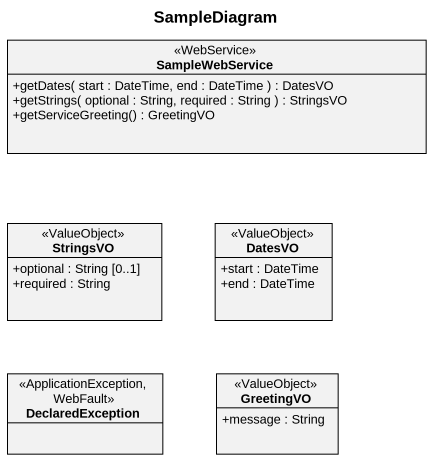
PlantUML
@startuml
title SampleDiagram
hide circle
hide empty members
skinparam classAttributeIconSize 0
class SampleWebService <<WebService>> {
  +getDates( start : DateTime, end : DateTime ) : DatesVO
  +getStrings( optional : String, required : String ) : StringsVO
  +getServiceGreeting() : GreetingVO
}
class StringsVO <<ValueObject>> {
  +optional : String [0..1]
  +required : String
}
class DatesVO <<ValueObject>> {
  +start : DateTime
  +end : DateTime
}
class DeclaredException <<ApplicationException, WebFault>>
class GreetingVO <<ValueObject>> {
  +message : String
}
@enduml
